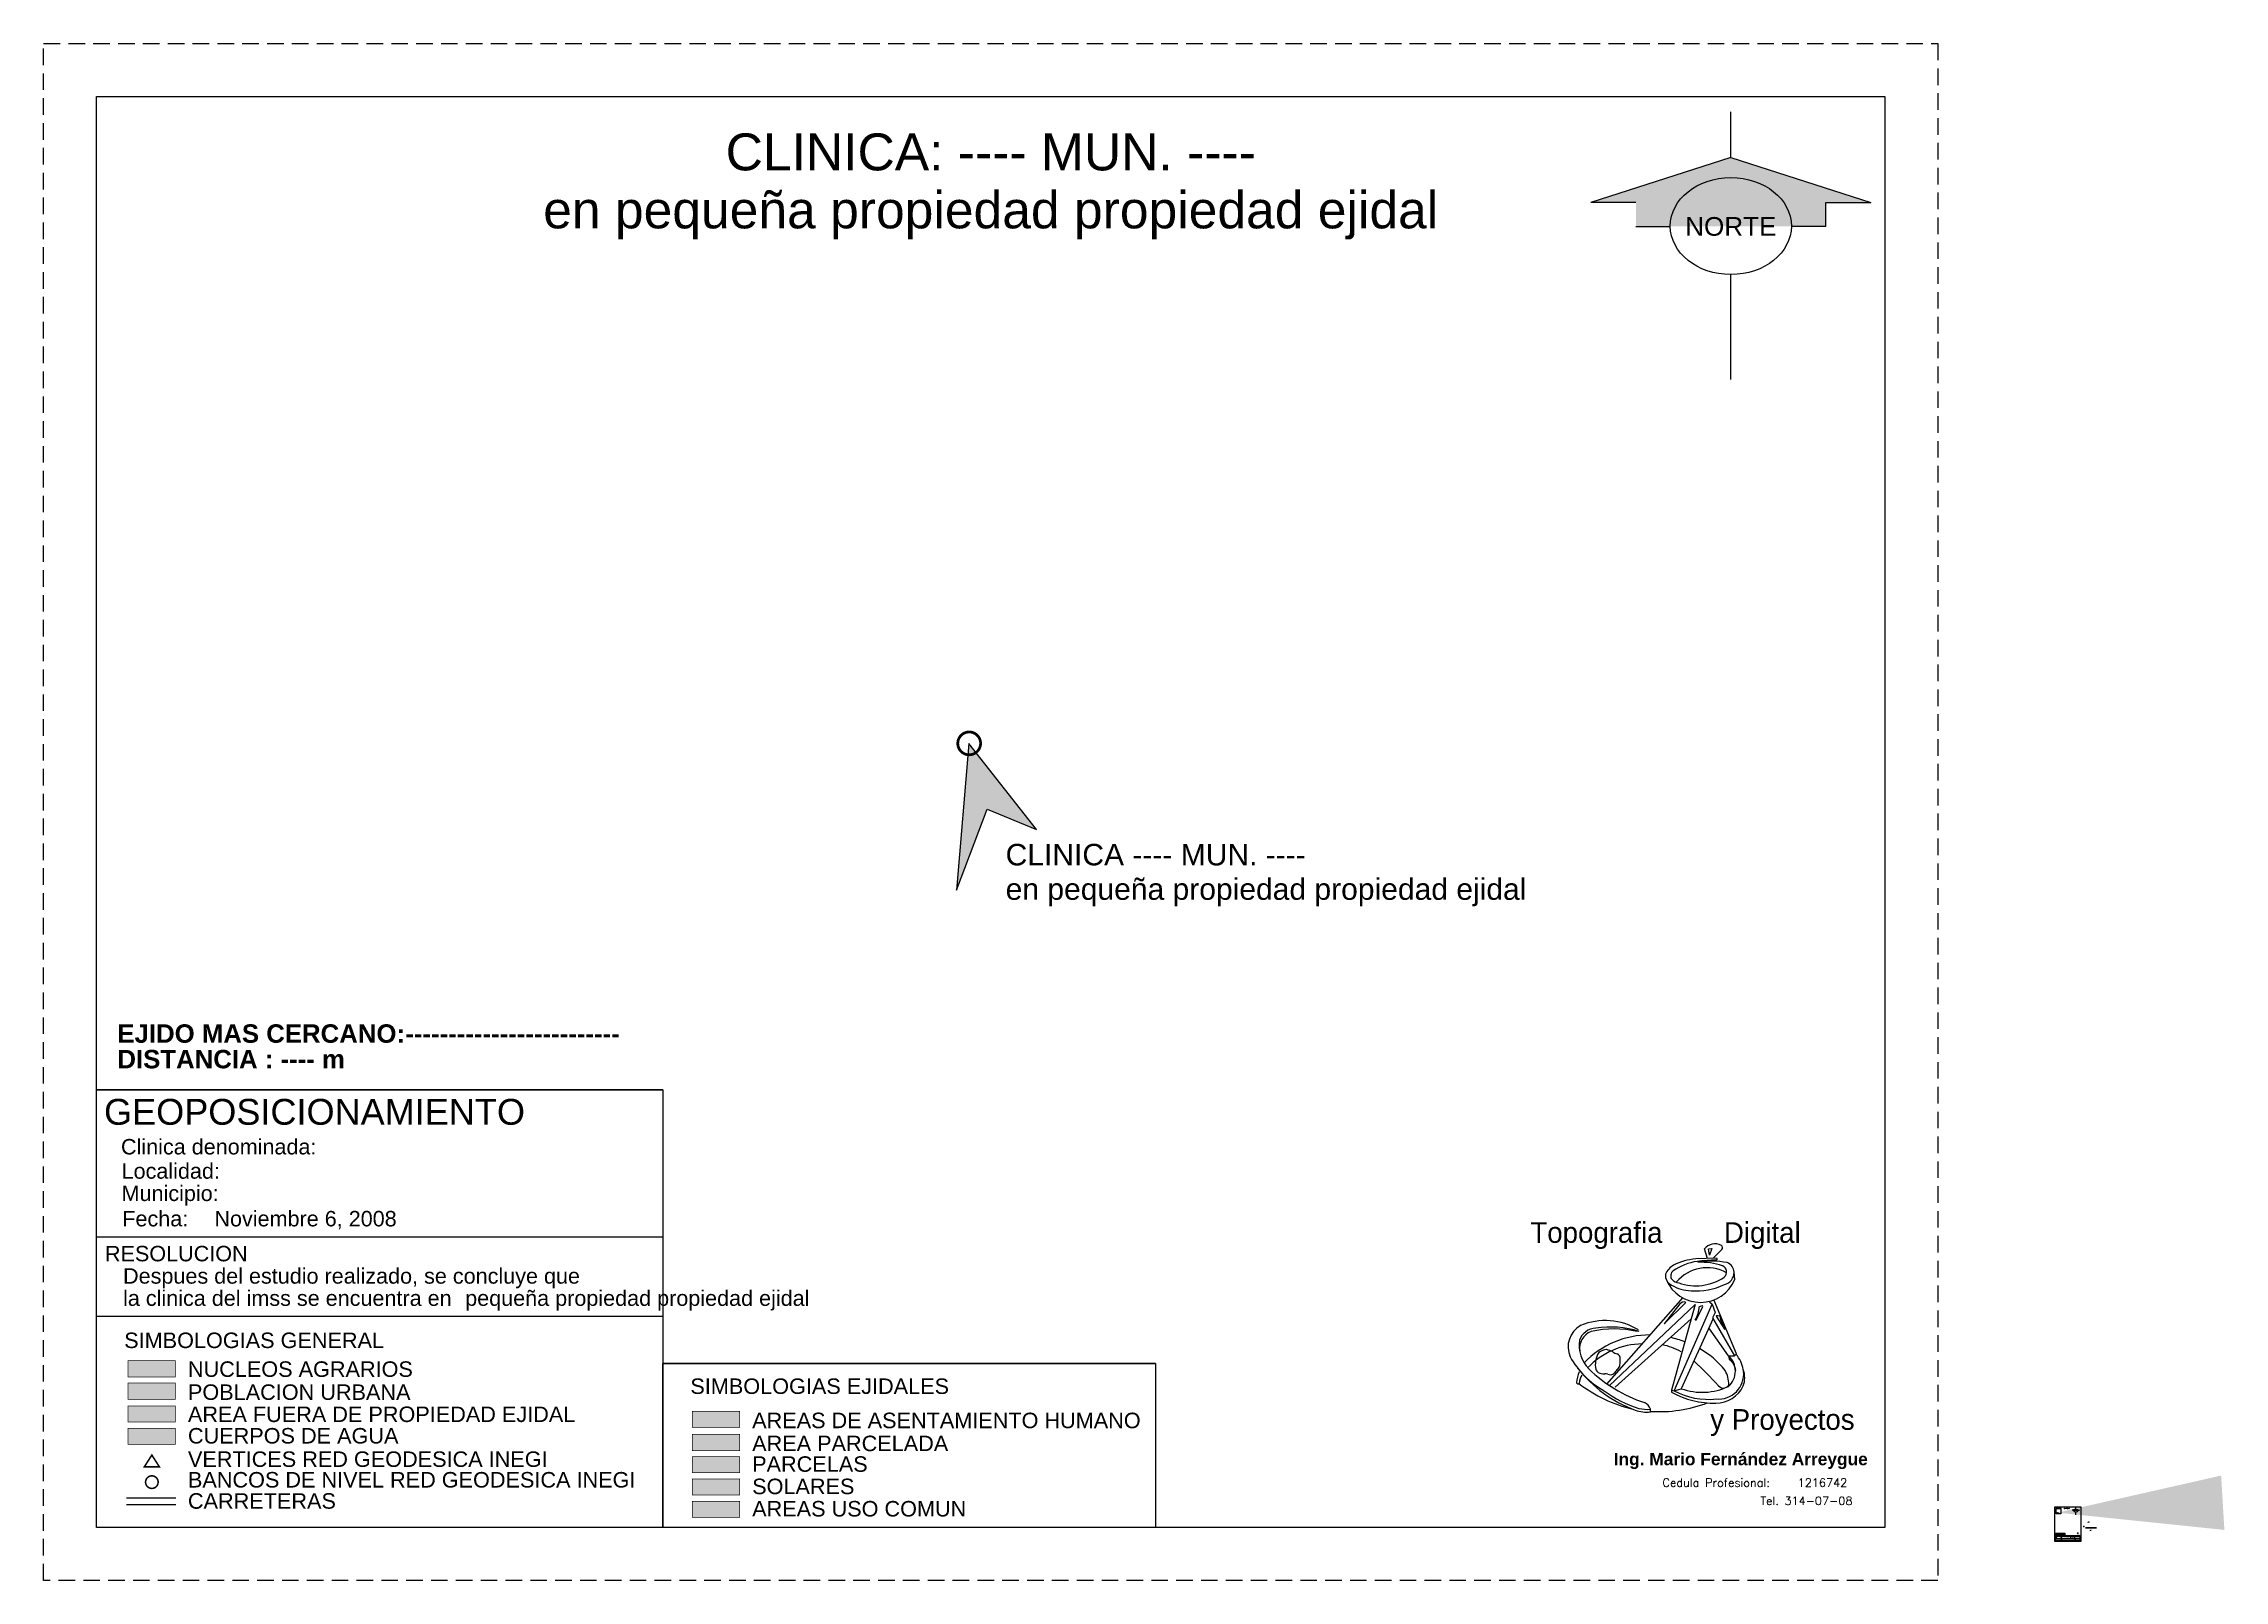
# Model space of a CAD drawing. Header units: millimetres. Extents: x 0 to 32.9, y 0 to 23.2.
import ezdxf
from ezdxf.enums import TextEntityAlignment as Align

# ---------------------------------------------------------------- set-up
doc = ezdxf.new("R2010")
doc.units = ezdxf.units.MM
doc.linetypes.add('HIDDEN', pattern=[0.375, 0.25, -0.125])
doc.layers.get('0').update_dxf_attribs({"color": 1})
for name, color, linetype in [('cotas', 1, 'Continuous'), ('LINEAS', 3, 'Continuous'), ('TEXTPP', 1, 'Continuous')]:
    doc.layers.add(name, color=color, linetype=linetype)
doc.layers.add('MUROS', color=1, linetype='Continuous', lineweight=5)
doc.layers.add('TEXTOS', color=2, linetype='Continuous', lineweight=5)
doc.styles.add('2', font='BAUHS93.TTF')
doc.styles.add('PUNTOS', font='tahoma.ttf')
doc.styles.add('ROMANS', font='romans.shx')
doc.styles.add('s', font='arial.ttf')
doc.styles.add('SANSSERIFBOLD', font='SASB____.pfb')
doc.dimstyles.new('ISO-25', dxfattribs={"dimtxt": 2.5, "dimasz": 2.5, "dimexe": 1.25, "dimexo": 0.625, "dimtad": 1, "dimtxsty": 'Standard', "dimcen": 2.5, "dimadec": 0, "dimazin": 0, "dimtfac": 1, "dimtmove": 0, "dimatfit": 3, "dimfxl": 0, "dimarcsym": 0})

# ---------------------------------------------------------------- blocks, each defined once
blk = doc.blocks.new('logo')
for p, q in [((-3.174670604717562, 5.081683397958898), (-3.569465573396485, 5.064986608972163)), ((-3.078539997379153, 5.243742755441076), (-3.238064654103027, 5.079921826053919)), ((-2.831767309877364, 4.676959952430025), (-2.847080645153028, 4.815635756683207)), ((-5.247718264236596, 2.700327709342957), (-3.808262105432618, 4.336996038918585)), ((-5.202167065879564, 2.670592514006444), (-3.579712512426283, 4.208009610284762)), ((-4.168341076584284, 3.842103727592018), (-3.75562003300314, 4.241245409663691)), ((-3.872736824516323, 4.217552614095155), (-4.168341076584284, 3.842103727592018)), ((-3.973626695149278, 2.577328030491913), (-3.261649952187497, 4.209278774301879)), ((-3.821691116886029, 4.248877732099686), (-3.872736824516323, 4.217552614095155)), ((-3.782433723723159, 4.257307616634989), (-3.821691116886029, 4.248877732099686)), ((-3.75562003300314, 4.241245409663691), (-3.782433723723159, 4.257307616634989)), ((-3.579712512426283, 4.208009610284762), (-3.654528975500796, 3.937843304983289)), ((-3.562100260871091, 3.91066368991585), (-3.434329080125281, 4.169871369351881)), ((-3.465505088715759, 4.176068080023072), (-3.50378460140314, 4.163031407512278)), ((-3.44078759923184, 4.178778057307966), (-3.465505088715759, 4.176068080023072)), ((-3.434329080125281, 4.169871369351881), (-3.44078759923184, 4.178778057307966)), ((-3.310767501983833, 4.256252856019159), (-3.261649952187497, 4.209278774301879)), ((-3.261649952187497, 4.209278774301879), (-3.205191225325962, 4.056197134004037)), ((-2.800060892250599, 3.276198747704143), (-3.219548063348782, 4.278858390764981)), ((-5.091066666657753, 2.643629713837754), (-3.654528975500796, 3.937843304983289)), ((-3.654528975500796, 3.937843304983289), (-4.028453887381659, 2.587580171017862)), ((-3.243097763139872, 3.94007325478583), (-3.842627121767805, 2.61724081162663)), ((-3.562100260871091, 3.91066368991585), (-3.577609375868974, 3.9133667318589)), ((-2.948754207232582, 3.237501381829077), (-3.32114635031644, 3.76786283377379)), ((-3.205191225325962, 4.056197134004037), (-3.250747625175507, 3.95330642282596)), ((-3.250747625175507, 3.95330642282596), (-2.837537641359972, 3.238512205091979)), ((-3.179423034477622, 3.992849898041186), (-3.18443207117366, 3.983150849488766)), ((-3.18443207117366, 3.983150849488766), (-3.02612813300226, 3.740960717690598)), ((-3.154391721649972, 3.993014611950173), (-3.179423034477622, 3.992849898041186)), ((-3.114813569815396, 3.984584727428569), (-3.154391721649972, 3.993014611950173)), ((-3.02612813300226, 3.740960717690598), (-3.010783731913477, 3.745418396252035)), ((-2.948754207232582, 3.237501381829077), (-2.837537641359972, 3.238512205091979)), ((-2.837537641359972, 3.238512205091979), (-2.800060892250599, 3.276198747704143)), ((-4.028453887381659, 2.587580171017862), (-4.026023056838426, 2.554385983579436)), ((-4.028453887381659, 2.587580171017862), (-3.973626695149278, 2.577328030491913)), ((-3.973626695149278, 2.577328030491913), (-3.842627121767805, 2.61724081162663)), ((-4.424476408146745, 2.179290798531497), (-4.42467406484036, 2.229148832180158))]:
    blk.add_line(p, q)
blk.add_lwpolyline([(-3.34774677986951, 5.07610566482208), (-3.407024715338935, 5.257386326518372)])
blk.add_lwpolyline([(-3.307036436635542, 5.138755900872638), (-3.327070849584288, 5.258662425863406), (-3.268755190116167, 5.264070243602191)], close=True)
blk.add_lwpolyline([(-2.948754207232582, 3.237501381829077), (-2.936331310753246, 3.17396342451184, -0.1842214223301361), (-2.820423239244747, 2.960909493394524, 14.91512322645923)], format="xyb")
for centre, radius, start, end in [((-3.207451365446047, 5.095323109608557), 0.257087549800865, 61.824528989739, 140.921730746871), ((-3.831721070623757, 4.657550389446385), 0.3286823273081103, 118.1659454627565, 158.6015471105783), ((-3.399816159955037, 4.005351259521035), 1.024228870246031, 98.04384366341442, 125.4249660888683), ((-3.494404766870787, 3.999623888867802), 1.068003675117535, 94.03015075872618, 117.458516259558), ((-2.989463876101581, -0.3193232506385471), 5.367459396833742, 92.02400517984285, 95.92080567904631), ((-3.265957449703706, 3.559129215011296), 1.465779451546059, 78.56439352664651, 100.315590474526), ((-3.477257734316311, 3.673023971909913), 1.329177929233105, 71.82074767014629, 92.20657892608403), ((-3.181938345180129, 5.063793945219572), 0.01922724941513532, 278.6912368490109, 48.44047612141915), ((-3.1091594431673, 5.280261813746733), 0.0476570255040564, 309.9781888556886, 61.00906882998679), ((-3.044252166832337, 4.811014612882275), 0.1972256675267872, 1.342605515037464, 69.54968344067072), ((-3.954314253684686, 4.745113214947537), 0.1862637234372297, 169.9959063884313, 247.1611290422515), ((-3.479488271154082, 4.947837647596032), 0.7020806003699235, 202.8908392697003, 337.3052589628371), ((-3.932042950512255, 4.747789850846743), 0.1107868154060207, 123.6900522531944, 219.736047645036), ((-3.639525478056953, 5.21386881179842), 0.7483101238381236, 238.8500704495555, 268.5742848044983), ((-3.849789059728323, 4.847410444360321), 0.2389336365610308, 225.5074370782378, 260.2450278784787), ((-3.353841187643468, 4.134126459474828), 0.7647295586348697, 61.26253966863928, 139.5842057458412), ((-3.571908906521287, 5.524744751064645), 0.9667386714235224, 250.7726493461156, 304.0638401377494), ((-3.57135898515827, 5.794661995906665), 1.331702485806832, 266.2634704413563, 294.2481511085291), ((-3.110444434526585, 4.820173096998303), 0.1251993307910259, 309.7287345343337, 67.51663886355445), ((-3.085870266323127, 4.811243811217764), 0.2388300072511169, 284.9040688004299, 1.053695584398772), ((-4.042099141303936, 4.18646153709534), 0.5388241965993738, 329.5467796110568, 357.5077753249838), ((-5.514704203319639, 3.405356491365296), 0.4641074007981089, 119.3690365066236, 203.538883773528), ((-5.449736782536093, 3.423147465555871), 0.3337679294976678, 91.06062017216085, 161.0512074044886), ((-5.278141080211412, 2.697353834023318), 1.205418089716648, 58.47788284781633, 112.6484105685181), ((-5.110496247031051, 1.878196339223337), 1.867889492348355, 76.4675679355961, 103.4480787007119), ((-5.169658759391496, 2.069188851961144), 1.711774065096892, 71.93593573257931, 99.62667446816057), ((-2.579389631335403, 4.075269293483643), 0.5430492467704927, 189.6129398192517, 217.4021123942684), ((-5.117990905596628, 3.444391241838844), 0.653264381072789, 172.3345210390195, 224.084251022186), ((-5.419137708027336, 3.375039952625173), 0.3436679791750112, 111.4655748250856, 188.0529784303411), ((-4.442091031195275, 1.917769226585165), 1.713454387201483, 89.56343316910043, 136.1393578088447), ((-4.551933533357726, 1.998950047055928), 1.464628168158033, 90.96575117225007, 136.2760673341852), ((-5.043687242757471, 3.075156037819795), 0.4209746931098953, 148.06778000988, 192.7617764168126), ((-5.216938080088312, 3.043012457078873), 0.3143057988971589, 96.61625853469552, 125.8368719518166), ((-5.330360587902192, 2.945166797152126), 0.4172485908157352, 61.48788556614815, 78.88497443219462), ((-4.968492293767952, 3.540135302701685), 0.2803618884939383, 234.5276155196464, 252.1089828908722), ((-4.445713708962728, 2.230314296390361), 1.239358712611665, 61.09973388427951, 78.62229079858061), ((-4.470192107682976, 1.682845632254498), 1.947895406749382, 69.09322352490148, 77.45318633944639), ((-4.242576093807088, 2.006588252032486), 1.554731029628394, 37.89369719892716, 61.48054030102933), ((-4.492512829296174, 4.029623130852713), 1.658691823981569, 209.21618622216, 240.9369140056186), ((-5.094275415480979, 2.679993209663621), 0.7244964668747874, 159.1406863006495, 175.8049703007809), ((-3.871400824280045, 4.507035705067892), 2.442061723879192, 217.9013693055178, 249.8939985350256), ((-3.647623531994213, 5.012431211949661), 2.802272668007025, 226.1987323111341, 251.4412313348488), ((-5.345784365648854, 3.01830642072008), 0.1143408232706482, 198.4270604428642, 235.0455731577858), ((-5.29850435084245, 3.122768831578924), 0.2280250848635234, 240.3544572971712, 272.7916141619875), ((-5.272586265789698, 2.703836045602316), 0.1917512775441665, 76.44077218476824, 94.4304111330439), ((-5.067252511395054, 3.559481548864767), 0.6881870465441292, 256.5236719281417, 261.0084066628885), ((-5.178317793270878, 2.977597872477702), 0.09790932857485138, 272.0537862760573, 322.3272146371161), ((-4.77093967834486, 2.688791168982846), 0.4015579152553986, 132.0242954602261, 145.2356560272463), ((-5.095253681055794, 3.181285377947347), 0.1006149361291588, 358.0812468333884, 66.18166947058783), ((-5.115349313292199, 3.075387067747158), 0.1162302537996932, 310.5667517774933, 355.1152094999211), ((-8.634767849763023, 3.278500830536075), 3.641462122875705, 356.6465104235486, 358.4171777214531), ((-8.091670155372128, -1.79526132270928), 6.669996792352444, 42.06384165147396, 47.68306256188645), ((-3.139478318151077, 2.89633384510438), 0.4749758114084883, 264.693935011031, 5.45428419621917), ((-3.468161610301308, 2.698409138000159), 0.5234286594524015, 359.6945422232463, 30.17433830453762), ((-3.205057776729916, 2.950516681490171), 0.3847749185767134, 311.1257502159374, 48.23223269800068), ((-3.230535283498739, 2.886416606198509), 0.5664984742628599, 9.407100367868589, 42.03380703609458), ((-3.115458752438542, 2.824174319498638), 0.4700379493641395, 340.625705781716, 19.23300161166957), ((-5.792444828508735, 2.734248559822049), 0.02441838851887865, 182.9512589985787, 331.657060397934), ((-4.154465937554789, 4.812699684549045), 2.649540491910597, 232.2840735998929, 256.8512060349357), ((-5.276495374002423, 2.636201410132117), 0.5019595615471637, 151.6286136860581, 170.0822582308958), ((-3.996159206822085, 4.324001561237424), 2.17663888943773, 233.2577650358609, 252.7412076919011), ((-3.233738145585448, 3.94692004184958), 1.602144339328235, 240.3622053183574, 271.6482403374515), ((-3.326935475075061, 3.791842611538698), 1.375956104567327, 241.9660879053729, 275.9877205742378), ((-3.449689319995059, 3.713019396806885), 1.164100864960438, 250.272555485348, 295.3117422412288), ((-3.195414867146951, 2.931032345925473), 0.5856451678067756, 270.7591723474425, 333.3387669092856), ((-3.048895548695043, 2.743832291439446), 0.1150802227057802, 217.7627309981353, 284.9504792705163), ((-3.046288769191619, 2.740793044133625), 0.1111431579848825, 297.1202426063604, 336.0178172044688), ((-4.493058429182042, 2.815879047185433), 0.6402718890702824, 250.1109122920344, 276.1489712769841), ((-4.475514953375125, 3.011484571565859), 0.7839859724939275, 257.7438044686421, 273.7181965317934), ((-4.621538121398544, 2.166153353401), 0.2066975740331138, 17.74440251620707, 66.62246665857327), ((-4.253666478704076, 4.707048509561446), 2.523227427734572, 266.1174613293858, 291.056156859117)]:
    blk.add_arc(centre, radius, start, end)
for s, height, style, p in [('Topografia        Digital', 0.39, '2', (-6.690148312930091, 5.369773100883663)), ('y Proyectos', 0.39, '2', (-3.296044996149931, 1.841393569271531)), ('Ing. Mario Fernández Arreygue', 0.234, 'SANSSERIFBOLD', (-5.117487258405276, 1.172857029683655)), ('Cedula Profesional:   1216742', 0.156, 'ROMANS', (-4.19676521682203, 0.7659118168792247)), ('Tel. 314-07-08', 0.156, 'ROMANS', (-2.349937217703825, 0.4228723477131098))]:
    blk.add_text(s, height=height, dxfattribs=dict(style=style)).set_placement(p)
blk = doc.blocks.new('norte2')
at = {"layer": 'TEXTPP'}
h = blk.add_hatch(color=256, dxfattribs=at)
edge = h.paths.add_edge_path()
edge.add_line((-2.325604968162281, -0.918526130889461), (-4.437280710879634, -1.598463700363027))
edge.add_line((-4.43728071089248, -1.598463700363084), (-3.759263035473168, -1.598463700363084))
edge.add_line((-3.759263035478341, -1.598463700363084), (-3.759263035478341, -1.959136349773644))
edge.add_line((-3.759263035478341, -1.959136349567245), (-3.239483565499825, -1.959136349567245))
edge.add_ellipse((-2.325604968162281, -1.954086122138392), major_axis=(-0.9139003320164156, 0), ratio=0.801257841299891, start_angle=179.6048464371997, end_angle=360.39515356280026, ccw=False)
edge.add_line((-1.411726370848044, -1.959136349567245), (-0.8919469008695273, -1.959136349567245))
edge.add_line((-0.8919469008873762, -1.959136349567245), (-0.8919469008873762, -1.598463700156685))
edge.add_line((-0.8919469008873762, -1.598463700363084), (-0.2543114077882365, -1.598463700363084))
edge.add_line((-0.254311407775333, -1.598463700363084), (-0.2548605901907877, -1.585284227740544))
edge.add_line((-0.2548605901960741, -1.585284227699219), (-2.32560496817257, -0.9185261308895178))
for p, q in [((-2.325604968180414, -0.9185261303944117), (-2.325604968180414, -0.228585810846198)), ((-2.325604968180414, -0.9185261303944117), (-4.437280710892537, -1.598463699826709)), ((-2.325604968180414, -0.9185261303944117), (-0.2139292254605039, -1.598463699826709)), ((-3.759263035480899, -1.598463699826709), (-4.437280710892537, -1.598463699826709)), ((-0.8919469008823739, -1.598463699826709), (-0.2139292254605039, -1.598463699826709)), ((-0.8919469008823739, -1.959136349072196), (-0.8919469008823739, -1.598463699826709)), ((-3.759263035480899, -1.959136349072196), (-3.239483565492037, -1.959136349072196)), ((-0.8919469008823739, -1.959136349072196), (-1.411726370863448, -1.959136349072196)), ((-2.325604968180414, -4.272226336723691), (-2.325604968180414, -2.686355928759838))]:
    blk.add_line(p, q, dxfattribs=at)
blk.add_ellipse((-2.325604968162281, -1.954086121478326), major_axis=(-0.9139003320164156, 0), ratio=0.801257841299891, dxfattribs=at)
at = {"layer": 'TEXTPP', "style": 's'}
blk.add_text('NORTE', height=0.2817015761329863, dxfattribs=at).set_placement((-3.014454227788463, -2.100423153722545))
blk = doc.blocks.new('datos')
at = {"true_color": 0xb4bc76}
blk.add_hatch(color=63, dxfattribs=at).paths.add_polyline_path([(1.190108498754228, 2.272473152876898), (1.190108498754228, 2.514773152504347), (0.4749022033576011, 2.514773152504347), (0.4749022033576011, 2.272473152876898)])
at = {"true_color": 0xfffa94}
blk.add_hatch(color=51, dxfattribs=at).paths.add_polyline_path([(1.190108498754228, 1.935164147191017), (1.190108498754228, 2.177480951233235), (0.4748526021052726, 2.177480951233236), (0.4748526021052726, 1.935164147191017)])
at = {"true_color": 0xfffec2}
blk.add_hatch(color=254, dxfattribs=at).paths.add_polyline_path([(1.190108498754228, 1.590672347746704), (1.190108498754228, 1.832989151788979), (0.4748526021052726, 1.832989151788979), (0.4748526021052726, 1.590672347746704)])
at = {"true_color": 0xb3ffdf}
blk.add_hatch(color=121, dxfattribs=at).paths.add_polyline_path([(1.190108498754228, 1.253356754144818), (1.190108498754228, 1.495673558187036), (0.4748526021052726, 1.495673558187036), (0.4748526021052726, 1.253356754144818)])
at = {"color": 11, "true_color": 0xf06a6d}
for p, q in [((0.4502722636761405, 0.4479714420821779), (1.195924851841085, 0.4479714420821779)), ((0.4502722636761405, 0.3470173305690878), (1.195924851841085, 0.3470173305690878))]:
    blk.add_line(p, q, dxfattribs=at)
blk.add_lwpolyline([(0, 6.606526180769038), (8.548623194281163, 6.606526180769038), (8.548623194281163, 0), (0, 0)], close=True)
for points, const_width in [([(0.4749022033576011, 2.514773152504347), (1.190108498754228, 2.514773152504347), (1.190108498754228, 2.272473152876898), (0.4749022033576011, 2.272473152876898)], 0.009999306524313686), ([(0.4748526021052726, 2.177480951233235), (1.190108498754228, 2.177480951233235), (1.190108498754228, 1.935164147191017), (0.4748526021052726, 1.935164147191017)], 0.01), ([(0.4748526021052726, 1.832989151788979), (1.190108498754228, 1.832989151788979), (1.190108498754228, 1.590672347746704), (0.4748526021052726, 1.590672347746704)], 0.01), ([(0.4748526021052726, 1.495673558187036), (1.190108498754228, 1.495673558187036), (1.190108498754228, 1.253356754144818), (0.4748526021052726, 1.253356754144818)], 0.01)]:
    blk.add_lwpolyline(points, close=True, dxfattribs=dict(const_width=const_width))
at = {"layer": 'TEXTPP'}
for p, q in [((8.548623194281106, 6.606526180768924), (0, 6.606526180769038)), ((8.548623194281049, 6.606526180768867), (8.548623194281163, 0)), ((8.548623194281106, 4.379406399615561), (0, 4.379406399615675)), ((8.548623194281106, 3.18305493042584), (0, 3.18305493042584))]:
    blk.add_line(p, q, dxfattribs=at)
at = {"layer": 'TEXTPP', "const_width": 0.02340000000000001}
blk.add_lwpolyline([(0.719939019496735, 0.9132181410245153), (0.9483917321370541, 0.913218141024231), (0.8341653758171219, 1.091907070555692)], close=True, dxfattribs=at)
blk.add_lwpolyline([(0.8944525064860613, 0.6099771684868642, 18.17798674148926), (0.8770220660806558, 0.5986009509407495, 0.05501159254988382)], format="xyb", close=True, dxfattribs=at)
at = {"style": 's'}
for s, height, p in [('GEOPOSICIONAMIENTO', 0.39, (0.1120713067633119, 6.078617823191337)), ('Clinica denominada:', 0.2331862494786823, (0.3682184575224596, 5.630236970129374)), ('Localidad:', 0.2331862494786823, (0.376975224209616, 5.263978998391281)), ('Municipio:', 0.2331862494786823, (0.376975224209616, 4.927130083321231)), ('Fecha: ', 0.2331862494786823, (0.3877890131570325, 4.544254390008064)), ('RESOLUCION', 0.2331862494786823, (0.1261813700763241, 4.016795365626194)), ('Despues del estudio realizado, se concluye que', 0.2331862494786823, (0.3995118866430403, 3.679582113807726)), ('la clinica del imss se encuentra en ', 0.2331862494786823, (0.3995118866430403, 3.344420960946309))]:
    blk.add_text(s, height=height, dxfattribs=at).set_placement(p)
for tag, p in [('CLINICA', (3.464314432954097, 5.630236970129374)), ('LOCALIDAD', (2.005148482897141, 5.263978998391281)), ('MUNICIPIO', (2.005148482897141, 4.927130083321231)), ('FECHA', (1.778856624094431, 4.544254390008064)), ('RESOLUCION', (5.565053011595182, 3.344420960946309))]:
    blk.add_attdef(tag, p, '', height=0.2331862494786823, dxfattribs=at)
at = {"layer": 'TEXTPP', "style": 's'}
for s, height, p in [('SIMBOLOGIAS GENERAL', 0.234, (0.4165597458847401, 2.707129152817458)), ('NUCLEOS AGRARIOS', 0.2339837726689402, (1.379122091848672, 2.272437691317634)), ('POBLACION URBANA', 0.234, (1.379135200395751, 1.924807906102956)), ('AREA FUERA DE PROPIEDAD EJIDAL', 0.234, (1.379135200395751, 1.590636884145169)), ('CUERPOS DE AGUA', 0.234, (1.379135200395751, 1.266102743904753)), ('VERTICES RED GEODESICA INEGI', 0.234, (1.379135200395751, 0.9130457869537167)), ('BANCOS DE NIVEL RED GEODESICA INEGI', 0.234, (1.379135200395751, 0.6018466566994221)), ('CARRETERAS', 0.234, (1.379135200395751, 0.2820617861940491))]:
    blk.add_text(s, height=height, dxfattribs=at).set_placement(p)
blk = doc.blocks.new('SIMB2')
at = {"true_color": 0xce652c}
blk.add_hatch(color=32, dxfattribs=at).paths.add_polyline_path([(1.16037871120767, 1.508134385107894), (1.16037871120767, 1.750434385107894), (0.4451724158110437, 1.750434385107894), (0.4451724158110437, 1.508134385107894)])
at = {"true_color": 0x2d9201}
blk.add_hatch(color=84, dxfattribs=at).paths.add_polyline_path([(1.16037871120767, 1.16005084485306), (1.16037871120767, 1.402350844478235), (0.4451724158110437, 1.402350844478235), (0.4451724158110437, 1.160050844850787)])
at = {"true_color": 0x4fc913}
blk.add_hatch(color=72, dxfattribs=at).paths.add_polyline_path([(1.160378711207386, 0.8263742732122523), (1.160378711207954, 1.068674273584691), (0.4451724158110437, 1.068674273584691), (0.4451724158110437, 0.8263742732122523)])
at = {"true_color": 0xffcf99}
blk.add_hatch(color=31, dxfattribs=at).paths.add_polyline_path([(1.160378711207386, 0.4890820719411408), (1.16037871120767, 0.7313820723135791), (0.4451724158110437, 0.7313820723135791), (0.4451724158110437, 0.4890820719411408)])
at = {"true_color": 0xc19c71}
blk.add_hatch(color=33, dxfattribs=at).paths.add_polyline_path([(1.160378711207386, 0.1517898706700294), (1.16037871120767, 0.3940898710425813), (0.4451724158110437, 0.3940898710425813), (0.4451724158110437, 0.1517898706700294)])
blk.add_line((7.437009776493426, 2.473228730604092), (7.437009776493426, 0))
blk.add_lwpolyline([(0, 2.473228730604092), (7.437009776493426, 2.473228730604092), (7.437009776493426, 0), (0, 0)], close=True)
at = {"const_width": 0.009999306524313686}
for points in [[(0.4451724158110437, 1.750434385107894), (1.16037871120767, 1.750434385107894), (1.16037871120767, 1.508134385107894), (0.4451724158110437, 1.508134385107894)], [(0.4451724158110437, 1.402350844478235), (1.16037871120767, 1.402350844478235), (1.16037871120767, 1.160050844850787), (0.4451724158110437, 1.160050844850787)], [(0.4451724158110437, 1.068674273584691), (1.16037871120767, 1.068674273584691), (1.16037871120767, 0.8263742732122523), (0.4451724158110437, 0.8263742732122523)], [(0.4451724158110437, 0.7313820723135791), (1.16037871120767, 0.7313820723135791), (1.16037871120767, 0.4890820719411408), (0.4451724158110437, 0.4890820719411408)], [(0.4451724158110437, 0.3940898710425813), (1.16037871120767, 0.3940898710425813), (1.16037871120767, 0.1517898706700294), (0.4451724158110437, 0.1517898706700294)]]:
    blk.add_lwpolyline(points, close=True, dxfattribs=at)
at = {"layer": 'TEXTPP'}
blk.add_line((7.437009776493426, 2.473228730604092), (0, 2.473228730604092), dxfattribs=at)
at = {"layer": 'TEXTPP', "style": 's'}
for s, height, p in [('SIMBOLOGIAS EJIDALES', 0.234, (0.4165597458847401, 2.014553812743486)), ('AREAS DE ASENTAMIENTO HUMANO', 0.2339837726689402, (1.349392304302114, 1.497778862195958)), ('AREA PARCELADA', 0.2339837726689402, (1.349392304302114, 1.15085044727158)), ('PARCELAS', 0.2339837726689402, (1.349392304302114, 0.8391193795404774)), ('SOLARES', 0.2339837726689402, (1.349392304302114, 0.501827178269366)), ('AREAS USO COMUN', 0.2339837726689402, (1.349392304302114, 0.1645349769982545))]:
    blk.add_text(s, height=height, dxfattribs=at).set_placement(p)
blk = doc.blocks.new('enc')
at = {"color": 1, "style": 's'}
for tag, p in [('ENCABEZADO', (0, 0)), ('ENCABEZADO2', (1.389422550346353e-07, -0.8750430901479263))]:
    blk.add_attdef(tag, text='', height=0.5577000000000001, dxfattribs=at).set_placement(p, align=Align.MIDDLE_CENTER)
blk = doc.blocks.new('señal')
at = {"layer": 'TEXTPP'}
blk.add_hatch(color=1, dxfattribs=at).paths.add_polyline_path([(1.014956208411036, -1.30154638556246), (-0.005880663544076015, -0.002960562739190209), (-0.1914874210285689, -2.213648309073733), (0.2725293746128159, -0.9923592422151728)])
at = {"layer": 'TEXTPP', "color": 1, "const_width": 0.04160000000000001}
blk.add_lwpolyline([(0.1380910750015687, 0.1030522957046287, 3.076284477362604), (0.1406278388692499, -0.09956270175132431, 0.3250674660808131)], format="xyb", close=True, dxfattribs=at)
at = {"layer": 'TEXTPP', "color": 1}
blk.add_lwpolyline([(1.014956208411036, -1.30154638556246), (-0.005880663544076015, -0.002960562739190209), (-0.1914874210285689, -2.213648309073733), (0.2725293746128159, -0.9923592422151728)], close=True, dxfattribs=at)
at = {"color": 1, "style": 's'}
for tag, p in [('CLINICAT', (0.5503662327830625, -1.841769630641522)), ('CLINICAT2', (0.5503662327830625, -2.361680728010981))]:
    blk.add_attdef(tag, p, '', height=0.32448, dxfattribs=at)
blk = doc.blocks.new('careas')
at = {"color": 1}
for p, q in [((777314.3669634117, 2131231.367416059), (777314.3669634117, 2131238.687907763)), ((777314.3669634117, 2131238.687907763), (777342.1014827727, 2131238.687907763)), ((777314.3669634117, 2131236.522673543), (777342.1014827727, 2131236.522673543)), ((777342.1014827727, 2131231.367416059), (777342.1014827727, 2131238.687907763))]:
    blk.add_line(p, q, dxfattribs=at)
at = {"layer": 'cotas'}
blk.add_lwpolyline([(777314.3669634117, 2131238.687907763), (777342.1014827727, 2131238.687907763), (777342.1014827727, 2131231.367416059), (777314.3669634117, 2131231.367416059)], close=True, dxfattribs=at)
at = {"color": 1, "style": 's'}
for s, p in [('TOTAL:', (777315.0899181645, 2131232.105446299)), ('SIN CONSTRUIR:', (777315.0899181645, 2131233.390229875)), ('CONSTRUIDO:', (777315.0899181645, 2131234.715165915)), ('CONCENTRADO DE AREAS', (777318.4856109532, 2131237.159968436)), ('M2', (777338.9739360966, 2131234.715165915)), ('M2', (777338.9739360966, 2131233.390229875)), ('M2', (777338.9739360966, 2131232.105446299))]:
    blk.add_text(s, height=0.938396597821403, dxfattribs=at).set_placement(p)
at = {"layer": 'LINEAS', "style": 'ROMANS', "width": 0.75}
for tag, p in [('SCONST', (777338.5206292254, 2131233.390229875)), ('CONST', (777338.5206292254, 2131234.715165915)), ('TOTAL', (777338.5206292254, 2131232.105446299))]:
    blk.add_attdef(tag, text='', height=0.85, dxfattribs=at).set_placement(p, align=Align.RIGHT)
blk = doc.blocks.new('datosg')
at = {"color": 1}
for p, q in [((0, -14.94169789971784), (0, 0)), ((55.0689887444023, 0), (55.0689887444023, -14.94169789971784)), ((27.06838087551296, -2.165234220214188), (27.06838087551296, -8.218992004636675)), ((27.06838087551296, -8.218992004636675), (55.0689887444023, -8.218992005567998))]:
    blk.add_line(p, q, dxfattribs=at)
at = {"layer": 'cotas'}
blk.add_lwpolyline([(0, 0), (55.0689887444023, 0), (55.0689887444023, -14.94169789971784), (0, -14.94169789971784)], close=True, dxfattribs=at)
at = {"color": 1, "style": 's'}
for s, p in [('COTAS: EN METROS', (0.7290137333329767, -12.37087690364569)), ('ELABORO: Ing. Manuel Servin Arreygue', (0.7290137333329767, -14.24956844840199)), ('STATUS:', (0.876349272672087, -4.153809015639126)), ('PROPIEDAD DE: IMSS', (0.876349272672087, -6.032501342706382)), ('ESTUDIO TOPOGRAFICO DE CLINICA', (17.3861272187205, -1.527939327061176)), ('UBICADO EN: ', (27.36010073684156, -3.534771414939314)), ('LOCALIDAD:', (29.55858794297092, -5.326821231748909)), ('MUNICIPIO:', (29.55858794297092, -6.697115914430469)), ('FECHA: ', (30.81963566271588, -14.26717798644677))]:
    blk.add_text(s, height=0.938396597821403, dxfattribs=at).set_placement(p)
at = {"layer": 'LINEAS', "style": 'ROMANS', "width": 0.75}
for tag, p in [('STATUS', (6.957456236938015, -4.153809015639126)), ('FECHA', (35.92549179471098, -14.26717798644677)), ('MUNICIPIO', (37.2513499307679, -6.764012686908245)), ('LOCALIDAD', (37.50561041024048, -5.342022369150072))]:
    blk.add_attdef(tag, p, '', height=0.85, dxfattribs=at)
blk = doc.blocks.new('AC')
at = {"layer": 'MUROS', "linetype": 'ByBlock'}
for p, q in [((0, 0), (-0.3086606441065669, -1.255674552172422)), ((0, -1.092055842280388), (-4.656612873077393e-10, 0.1725059165619314)), ((0, 0), (0.3086606441065669, -1.255674552172422)), ((-0.3086606441065669, -1.255674552172422), (0, -1.092055842280388)), ((0.3086606441065669, -1.255674552172422), (0, -1.092055842280388))]:
    blk.add_line(p, q, dxfattribs=at)
at = {"layer": 'TEXTOS', "linetype": 'Continuous', "ltscale": 0.1, "style": 's'}
blk.add_text('ACCESO', height=0.5320120681697992, dxfattribs=at).set_placement((-1.558359110727906, -1.921507296618074))
blk = doc.blocks.new('PUNTO')
blk.add_point((0, 0))
at = {"style": 'PUNTOS'}
blk.add_attdef('PUNTO', (-1.465380796292544, 0.5558595305443426), '', height=1.3, dxfattribs=at)
at = {"style": 'PUNTOS', "flags": 1}
blk.add_attdef('CODE', (0.1341346638600793, -1.471840694045863), '', height=1, dxfattribs=at)
blk = doc.blocks.new('COTA2')
at = {"layer": 'cotas', "lineweight": 25, "style": 'ROMANS'}
blk.add_attdef('COTA', text='', height=1, dxfattribs=at).set_placement((0, -1.735620365478098), align=Align.CENTER)
blk = doc.blocks.new('COTA')
at = {"layer": 'cotas', "lineweight": 25, "style": 'ROMANS'}
blk.add_attdef('COTA', text='', height=1, dxfattribs=at).set_placement((0, 0.7301644627728043), align=Align.CENTER)

msp = doc.modelspace()

# ---------------------------------------------------------------- hatches: boundary and pattern name
h = msp.add_hatch(color=1)
edge = h.paths.add_edge_path()
edge.add_line((30.68415286233451, 1.075488231580844), (30.62967925700569, 1.057948298694706))
edge.add_line((30.62967925700511, 1.057948298692377), (30.64716966356186, 1.057948298692377))
edge.add_line((30.64716966356244, 1.057948298692377), (30.64716966356244, 1.048644247337384))
edge.add_line((30.64716966356244, 1.048644247342041), (30.660578096085, 1.048644247342041))
edge.add_ellipse((30.68415286233451, 1.048774524964998), major_axis=(-0.02357532692597935, 0), ratio=0.8012578412998909, start_angle=179.6048464371997, end_angle=360.39515356280026, ccw=False)
edge.add_line((30.70772762858344, 1.048644247342041), (30.721136061106, 1.048644247342041))
edge.add_line((30.72113606110599, 1.048644247342041), (30.72113606110599, 1.057948298697034))
edge.add_line((30.72113606110599, 1.057948298692377), (30.73758475324756, 1.057948298692377))
edge.add_line((30.73758475324756, 1.057948298692377), (30.73757058632537, 1.058288281474402))
edge.add_line((30.73757058632537, 1.058288281474402), (30.68415286233451, 1.075488231580844))
at = {"layer": 'cotas'}
h = msp.add_hatch(color=256, dxfattribs=at)
edge = h.paths.add_edge_path()
edge.add_arc((30.40773364414263, 1.022121730712848), 0.002367525815737944, 0, 360)
at = {"layer": 'LINEAS'}
h = msp.add_hatch(dxfattribs=at)
h.set_pattern_fill('ANSI31', color=256, scale=0.0005, style=0)
h.set_pattern_definition([(45, (-3856.195061248337, -10655.47904071744), (-0.001122532015133644, 0.001122532015133644), [])])
h.paths.add_polyline_path([(30.39873145855125, 0.6453720515343826), (30.39873145855125, 0.6606242293963676), (30.38119237991842, 0.6606242293963676), (30.38119237991842, 0.6453720515343826)])

# ---------------------------------------------------------------- linework, layer by layer
at = {"color": 1}
for p, q in [((30.68415286233451, 1.075488231590157), (30.62967925700511, 1.057948298704019)), ((30.64716966356186, 1.057948298704019), (30.62967925700511, 1.057948298704019)), ((30.64716966356186, 1.048644247351354), (30.64716966356186, 1.057948298704019)), ((30.64716966356186, 1.048644247351354), (30.660578096085, 1.048644247351354)), ((30.68415286233451, 1.075488231590157), (30.68415286233451, 1.093286199293239)), ((30.68415286233451, 1.075488231590157), (30.73862646766275, 1.057948298704019)), ((30.68415286233451, 0.9889748821530029), (30.68415286233451, 1.029884609415336)), ((30.72113606110599, 1.048644247351354), (30.70772762858344, 1.048644247351354)), ((30.72113606110599, 1.057948298704019), (30.73862646766275, 1.057948298704019)), ((30.72113606110599, 1.048644247351354), (30.72113606110599, 1.057948298704019)), ((30.37677356872161, 0.67779636285794), (30.74293101367692, 0.67779636285794)), ((30.37677356872161, 0.6030878733593505), (30.37677356872161, 0.67779636285794)), ((30.37677356872161, 0.6669701917568687), (30.74293101367692, 0.6669701917568687)), ((30.74293101367692, 0.6289480015487161), (30.37677356872161, 0.6289480015487161))]:
    msp.add_line(p, q, dxfattribs=at)
for points in [[(30.36418728594645, 1.111734575741599), (30.75656434936368, 1.111734575741599), (30.75656434936368, 0.5885838411265518), (30.36418728594645, 0.5885838411265518)], [(30.38930580171733, 1.097772774261562), (30.45355551635009, 1.097772774261562), (30.45355551635009, 1.087237386748334), (30.38930580171733, 1.087237386748334)]]:
    msp.add_lwpolyline(points, close=True, dxfattribs=at)
msp.add_ellipse((30.68415286233451, 1.048774524978968), major_axis=(-0.02357532692597935, 0), ratio=0.8012578412998909, dxfattribs=at)
at = {"layer": 'cotas'}
for p, q in [((30.83164083682991, 0.800247300931304), (30.99403465678625, 0.800247300931304)), ((30.83164083682991, 0.7945492721610288), (30.99403465678625, 0.7945492721610288))]:
    msp.add_line(p, q, dxfattribs=at)
for points in [[(30.38614717797644, 1.083688849195046), (30.4551076217267, 1.083688849195046), (30.4551076217267, 1.006176417007251), (30.38614717797644, 1.006176417007251)], [(30.37677356872161, 0.67779636285794), (30.46758606995491, 0.67779636285794), (30.46758606995491, 0.6030878733593505), (30.37677356872161, 0.6030878733593505)]]:
    msp.add_lwpolyline(points, close=True, dxfattribs=at)
msp.add_circle((30.40773364414263, 1.022121730712848), 0.002367525815737944, dxfattribs=at)
at = {"layer": 'LINEAS', "const_width": 0.0005}
msp.add_lwpolyline([(30.38119237991842, 0.6606242293963676), (30.39873145855125, 0.6606242293963676), (30.39873145855125, 0.6453720515343826), (30.38119237991842, 0.6453720515343826)], close=True, dxfattribs=at)
msp.add_lwpolyline([(30.38076568414783, 0.6382411334017757), (30.39815981171827, 0.6382411334017757)], dxfattribs=at)
at = {"layer": 'TEXTPP', "linetype": 'HIDDEN'}
msp.add_lwpolyline([(0, 0), (0, 23.20000000000005), (28.60000000000002, 23.20000000000005), (28.60000000000002, 0)], close=True, dxfattribs=at)
at = {"layer": 'TEXTPP'}
msp.add_lwpolyline([(0.8000000000000114, 0.8000000000000114), (0.8000000000000114, 22.40000000000003), (27.80000000000001, 22.40000000000003), (27.80000000000001, 0.8000000000000114)], close=True, dxfattribs=at)

# ---------------------------------------------------------------- block references
for name, p in [('norte2', (27.80000000000001, 22.40000000000003)), ('SIMB2', (9.348623194281117, 0.8000000000000114))]:
    msp.add_blockref(name, p)
for name, p, values in [('enc', (14.30000000000001, 21.56520404659938), {'ENCABEZADO2': 'en pequeña propiedad propiedad ejidal', 'ENCABEZADO': 'CLINICA: ---- MUN. ----'}), ('señal', (13.97461508879081, 12.63583328932242), {'CLINICAT2': 'en pequeña propiedad propiedad ejidal', 'CLINICAT': 'CLINICA ---- MUN. ----'}), ('datos', (0.8000000000000114, 0.8000000000000114), {'RESOLUCION': 'pequeña propiedad propiedad ejidal', 'FECHA': 'Noviembre 6, 2008'})]:
    msp.add_blockref(name, p).add_auto_attribs(values)
at = {"xscale": 0.8000000000000114, "yscale": 0.8000000000000114, "zscale": 0.8}
msp.add_blockref('logo', (27.80000000000001, 0.8000000000000114), dxfattribs=at)
at = {"layer": 'cotas', "xscale": 0.005000000000002558, "yscale": 0.004999999999999893, "zscale": 0.005}
for name, p, values in [('careas', (-3856.195061248337, -10655.47904071744), {'SCONST': '00000', 'CONST': '00000', 'TOTAL': '00000'}), ('datosg', (30.46758606995491, 0.67779636285794), {'STATUS': 'pequeña propiedad propiedad ejidal', 'LOCALIDAD': '----', 'MUNICIPIO': '----', 'FECHA': 'mayo 26, 2009'})]:
    msp.add_blockref(name, p, dxfattribs=at).add_auto_attribs(values)
at = {"layer": 'cotas', "xscale": 0.01500000000000057, "yscale": 0.01500000000000012, "zscale": 0.015}
msp.add_blockref('AC', (30.71404818267799, 0.7257259506180351), dxfattribs=at)
at = {"layer": 'cotas'}
ref = msp.add_blockref('COTA', (30.87350504185819, 0.8847442619718437), dxfattribs=dict(at, xscale=0.005000000000003183, yscale=0.004999999999999893, zscale=0.005, rotation=9.430339065259682))
ref.add_attrib('COTA', '24.001', dxfattribs={"lineweight": 25, "height": 0.005, "rotation": 9.430339078330816, "style": 'ROMANS'}).set_placement((30.87586362030055, 0.8777693035110659), align=Align.CENTER)
ref = msp.add_blockref('COTA2', (30.90690341685829, 0.7506508369726888), dxfattribs=dict(at, xscale=0.005000000000000151, yscale=0.004999999999999893, zscale=0.005, rotation=32.67924802757248))
ref.add_attrib('COTA', '30.571', dxfattribs={"lineweight": 25, "height": 0.005, "rotation": 32.67924802910864, "style": 'ROMANS'}).set_placement((30.90773420926551, 0.7547289417271328), align=Align.CENTER)
at = {"layer": 'LINEAS'}
ref = msp.add_blockref('PUNTO', (30.80397121922842, 0.8123977383045067), dxfattribs=dict(at, xscale=0.005000000000002558, yscale=0.004999999999999893, zscale=0.005))
ref.add_attrib('PUNTO', '2', (30.79744957827499, 0.8036585900937725), dxfattribs={"layer": '0', "height": 0.006500000000000001, "style": 'PUNTOS'})

# ---------------------------------------------------------------- texts
at = {"color": 1, "style": 's'}
for s, height, p in [('Ubicación sin escala', 0.004032291948612021, (30.39543192186894, 1.090469565925328)), ('NORTE', 0.007266882963315876, (30.66638304003666, 1.044999558218429)), ('SIMBOLOGIAS', 0.004691982989107015, (30.39736680642912, 0.6701566662226339)), ('AREA CONSTRUIDA', 0.003753586391285612, (30.4044061278113, 0.6515029619989452)), ('LINDERO', 0.003753586391285612, (30.4044061278113, 0.6373885467445013))]:
    msp.add_text(s, height=height, dxfattribs=at).set_placement(p)
at = {"style": 'ROMANS'}
msp.add_text('CLINICA DEL IMSS', height=0.006934821315022829, dxfattribs=at).set_placement((30.5479942217985, 1.082596539229294), align=Align.CENTER)
at = {"layer": 'cotas', "style": 'SANSSERIFBOLD'}
for s, p in [('EJIDO MAS CERCANO:', (1.114017599072554, 8.116311380993182)), ('-------------------------', (5.461196995479668, 8.116311380993182)), ('DISTANCIA : ---- m', (1.114017599072554, 7.730224598650693))]:
    msp.add_text(s, height=0.2784070607653088, dxfattribs=at).set_placement(p)
at = {"layer": 'cotas', "insert": (30.41350088128856, 1.034815366666904), "char_height": 0.003467410657511414, "attachment_point": 1, "style": 'SANSSERIFBOLD'}
msp.add_mtext('PREDIO', dxfattribs=at)

# ---------------------------------------------------------------- leaders
at = {"layer": 'cotas', "annotation_type": 0, "has_hookline": 1, "hookline_direction": 0, "text_width": 0.01770329556551095}
msp.add_leader([(30.40605568531121, 1.022564224901749), (30.41962423477901, 1.023377458639146)], dimstyle='ISO-25', override={"dimgap": 0.625, "dimtad": 0}, dxfattribs=at)

doc.saveas('drawing.dxf')
